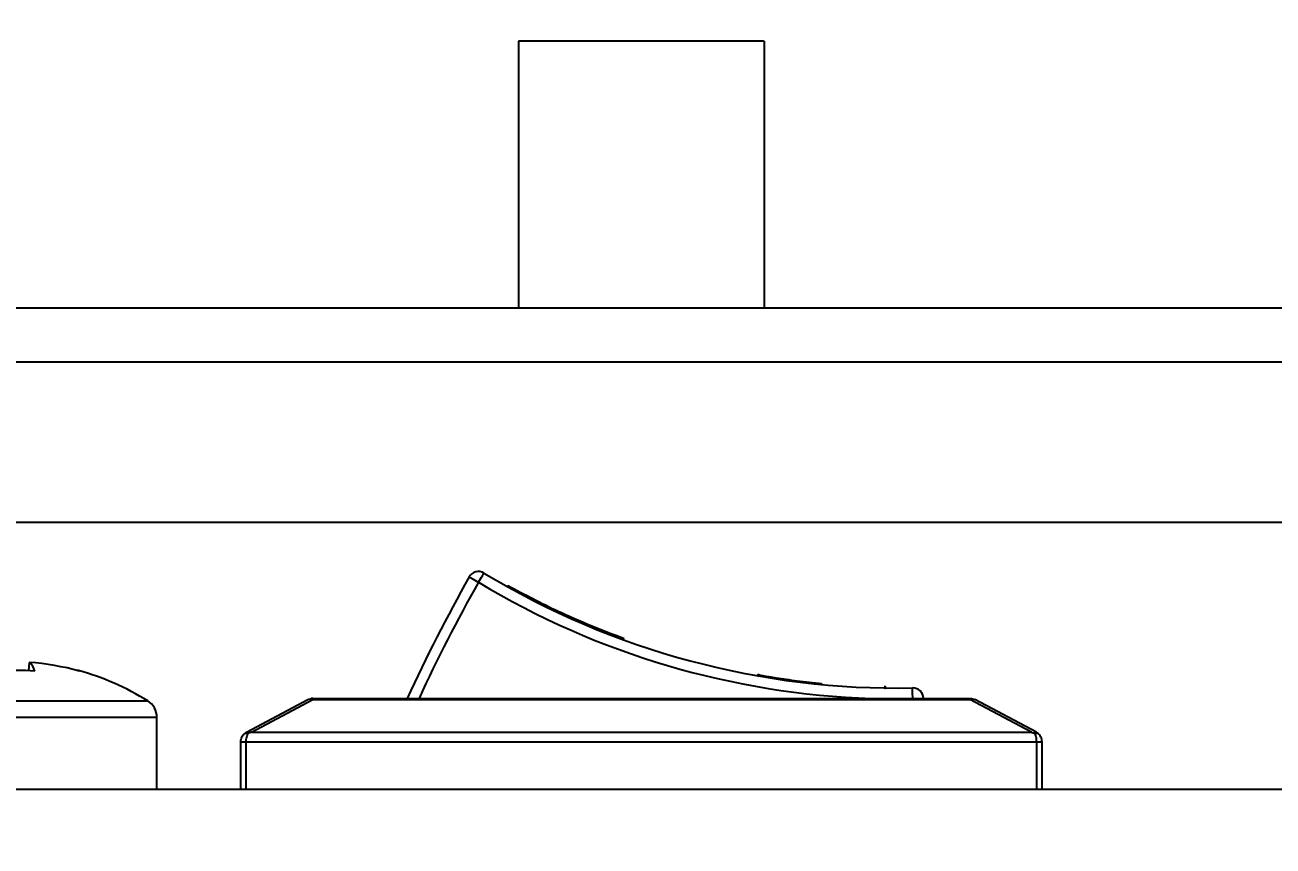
# Model space of a CAD drawing. Header units: millimetres. Extents: x 53 to 380, y 29 to 265.
# Drawn here: x 117.21 to 128.9, y 235.28 to 242.96 of the extents above; entities that cross this region are included whole.
import ezdxf

# ---------------------------------------------------------------- set-up
doc = ezdxf.new("R2010")
doc.units = ezdxf.units.MM
doc.styles.add('SLDTEXTSTYLE0', font='TXT', dxfattribs={"width": 0.75})
doc.dimstyles.new('SLDDIMSTYLE0', dxfattribs={"dimtxt": 3.5, "dimasz": 3.302, "dimexe": 0, "dimexo": 0.0625, "dimgap": 0.875, "dimtad": 1, "dimlfac": 2, "dimrnd": 1e-09, "dimzin": 4, "dimdsep": 46, "dimtxsty": 'SLDTEXTSTYLE0', "dimsah": 1, "dimcen": 0.09, "dimadec": 0, "dimazin": 1, "dimtfac": 1, "dimtofl": 0, "dimtmove": 0, "dimatfit": 3, "dimfxl": 1, "dimfrac": 2, "dimtolj": 1, "dimtzin": 12, "dimarcsym": 0})

# ---------------------------------------------------------------- blocks, each defined once
blk = doc.blocks.new('_D_1')
at = {"color": 7, "linetype": 'Continuous', "lineweight": 0, "transparency": 16777216}
for p, q in [((60.484, 230.312), (60.484, 261.932)), ((165.484, 218.312), (165.484, 261.932)), ((165.484, 260.932), (60.484, 260.932))]:
    blk.add_line(p, q, dxfattribs=at)
at = {"color": 7, "linetype": 'Continuous', "lineweight": 18, "transparency": 16777216}
for points in [[(60.484, 260.932), (63.786, 260.424), (63.786, 261.44)], [(165.484, 260.932), (162.182, 261.44), (162.182, 260.424)]]:
    blk.add_solid(points, dxfattribs=at)
at = {"color": 7, "linetype": 'Continuous', "lineweight": 18, "transparency": 16777216, "insert": (116.619, 265.443), "char_height": 3.5, "attachment_point": 1, "style": 'SLDTEXTSTYLE0'}
blk.add_mtext('210.00', dxfattribs=at)

msp = doc.modelspace()

# ---------------------------------------------------------------- linework, layer by layer
at = {"color": 7, "linetype": 'Continuous', "lineweight": 25}
for p, q in [((124.1335, 242.8116), (121.8335, 242.8116)), ((121.8335, 242.8116), (121.8335, 240.3116)), ((124.1335, 242.8116), (124.1335, 240.3116)), ((121.8335, 240.3116), (113.3835, 240.3116)), ((132.5835, 240.3116), (113.3835, 240.3116)), ((132.5835, 240.3116), (124.1335, 240.3116)), ((111.4835, 239.8116), (134.4835, 239.8116)), ((111.4835, 238.3116), (134.4835, 238.3116)), ((117.2537, 236.9981), (117.2446, 236.9204)), ((119.2866, 236.3442), (119.8615, 236.6499)), ((119.3335, 236.3442), (119.9085, 236.6499)), ((119.8615, 236.6499), (119.8935, 236.6605)), ((119.8935, 236.6605), (119.9085, 236.6499)), ((119.9085, 236.6616), (126.0586, 236.6616)), ((119.9085, 236.6499), (126.0586, 236.6499)), ((126.0586, 236.6499), (126.0736, 236.6605)), ((126.6335, 236.3442), (126.0586, 236.6499)), ((126.0736, 236.6605), (126.1055, 236.6499)), ((126.6805, 236.3442), (126.1055, 236.6499)), ((118.4483, 235.8116), (118.4483, 236.4849)), ((119.2335, 235.8116), (119.2335, 236.2559)), ((119.2835, 235.8116), (119.2835, 236.2559)), ((119.2835, 236.2559), (126.6835, 236.2559)), ((119.3335, 236.3442), (126.6335, 236.3442)), ((126.6835, 235.8116), (126.6835, 236.2559)), ((126.7335, 235.8116), (126.7335, 236.2559)), ((116.9602, 235.8116), (188.9835, 235.8116))]:
    msp.add_line(p, q, dxfattribs=at)
at = {"color": 8, "linetype": 'Continuous', "lineweight": 25}
for p, q in [((115.7337, 236.638), (118.363, 236.638)), ((115.6483, 236.4849), (118.4483, 236.4849))]:
    msp.add_line(p, q, dxfattribs=at)
at = {"color": 7, "linetype": 'Continuous', "lineweight": 25, "flags": 128}
for points in [[(121.3708, 237.7975), (121.3724, 237.7965), (121.3774, 237.7937), (121.3854, 237.7892), (121.3963, 237.7831), (121.4095, 237.7756), (121.4245, 237.7671), (121.4409, 237.7579), (121.4578, 237.7483)], [(121.4578, 237.7483), (121.4679, 237.765), (121.4776, 237.7811), (121.4865, 237.7959), (121.4943, 237.8089), (121.5008, 237.8195), (121.5055, 237.8274), (121.5085, 237.8323), (121.5095, 237.8339)], [(121.7331, 237.7158), (121.7304, 237.7109), (121.7283, 237.7071)], [(124.67, 236.8014), (124.6694, 236.7959), (124.669, 236.7915)]]:
    msp.add_lwpolyline(points, dxfattribs=at)
at = {"color": 8, "linetype": 'Continuous', "lineweight": 25, "flags": 128}
msp.add_lwpolyline([(125.5231, 236.6616), (125.5228, 236.6785), (125.5225, 236.6973), (125.5221, 236.7145), (125.5218, 236.7297), (125.5216, 236.7421), (125.5214, 236.7514), (125.5213, 236.7571), (125.5213, 236.759)], dxfattribs=at)
at = {"color": 7, "linetype": 'Continuous', "lineweight": 25}
for centre, radius, start, end in [((134.4312, 230.4202), 15, 150.53977, 155.41177), ((121.4578, 237.7483), 0.1, 58.92527, 150.53977), ((125.3806, 244.2577), 7.5, 238.92527, 271.07473), ((117.1537, 236.8771), 0.157, 14.83364, 50.40736), ((117.0729, 234.5485), 2.4563, 74.66553, 85.77805), ((117.1318, 234.0843), 2.8383, 86.492, 93.508), ((117.7048, 236.8908), 0.0319, 56.28834, 93.50565), ((117.0483, 234.5116), 2.5, 58.2737, 74.56076), ((125.5232, 236.659), 0.1, 1.49326, 91.07473), ((118.2683, 236.4849), 0.18, 0, 58.2737)]:
    msp.add_arc(centre, radius, start, end, dxfattribs=at)
at = {"color": 8, "linetype": 'Continuous', "lineweight": 25}
for centre, radius, start, end in [((134.4312, 230.4202), 14.9, 150.53977, 155.23569), ((125.3806, 244.2577), 7.6, 238.92527, 268.15431)]:
    msp.add_arc(centre, radius, start, end, dxfattribs=at)
at = {"color": 7, "linetype": 'Continuous', "lineweight": 25}
for points, knots in [([(122.8193, 237.2086), (122.6102, 237.2899), (122.2369, 237.4351), (121.8837, 237.624), (121.7283, 237.7071)], [0, 0, 0, 0, 0.55996847, 1, 1, 1, 1]), ([(122.8227, 237.218), (122.6139, 237.2992), (122.2411, 237.4442), (121.8883, 237.6328), (121.7331, 237.7158)], [0, 0, 0, 0, 0.5599686, 1, 1, 1, 1]), ([(124.669, 236.7915), (124.591, 236.7997), (124.4349, 236.816), (124.2356, 236.845), (124.1094, 236.866), (124.0589, 236.875), (124.0816, 236.871), (124.0864, 236.8702)], [0, 0, 0, 0, 0.2343154, 0.4685935, 0.702815, 0.9369957, 1, 1, 1, 1]), ([(124.0881, 236.8801), (124.0833, 236.8809), (124.0607, 236.8848), (124.111, 236.8758), (124.2371, 236.8549), (124.4361, 236.826), (124.592, 236.8096), (124.67, 236.8014)], [0, 0, 0, 0, 0.0630443, 0.2973593, 0.5316306, 0.765839, 1, 1, 1, 1]), ([(119.9085, 236.6616), (119.9057, 236.6615), (119.9007, 236.6614), (119.8957, 236.6608), (119.8935, 236.6605)], [0, 0, 0, 0, 0.55997302, 1, 1, 1, 1]), ([(126.0586, 236.6616), (126.0614, 236.6615), (126.0664, 236.6614), (126.0714, 236.6608), (126.0736, 236.6605)], [0, 0, 0, 0, 0.5599689, 1, 1, 1, 1]), ([(119.2335, 236.2559), (119.234, 236.2634), (119.235, 236.2787), (119.2432, 236.3008), (119.2564, 236.3216), (119.269, 236.3319), (119.2754, 236.3373)], [0, 0, 0, 0, 0.2280845, 0.4691609, 0.7257649, 1, 1, 1, 1]), ([(119.2335, 236.2559), (119.2343, 236.2559), (119.2358, 236.2559), (119.2473, 236.2559), (119.2639, 236.2559), (119.277, 236.2559), (119.2835, 236.2559)], [0, 0, 0, 0, 0.2499897, 0.4999961, 0.7500009, 1, 1, 1, 1]), ([(119.3045, 236.3373), (119.3023, 236.3367), (119.2981, 236.3357), (119.2914, 236.3348), (119.2853, 236.3344), (119.28, 236.3344), (119.2759, 236.3344), (119.2737, 236.3348), (119.2734, 236.3357), (119.2747, 236.3367), (119.2754, 236.3373)], [0, 0, 0, 0, 0.1339902, 0.2544427, 0.3725243, 0.5000087, 0.6275018, 0.745595, 0.8660286, 1, 1, 1, 1]), ([(119.2866, 236.3442), (119.2844, 236.343), (119.2806, 236.3409), (119.277, 236.3384), (119.2754, 236.3373)], [0, 0, 0, 0, 0.5700721, 1, 1, 1, 1]), ([(119.2835, 236.2559), (119.2838, 236.2634), (119.2843, 236.2787), (119.2886, 236.3008), (119.2951, 236.3216), (119.3013, 236.3319), (119.3045, 236.3373)], [0, 0, 0, 0, 0.2280829, 0.4691577, 0.7257658, 1, 1, 1, 1]), ([(119.3335, 236.3442), (119.328, 236.343), (119.3183, 236.3409), (119.3086, 236.3384), (119.3045, 236.3373)], [0, 0, 0, 0, 0.5700597, 1, 1, 1, 1]), ([(126.6335, 236.3442), (126.6391, 236.343), (126.6487, 236.3409), (126.6584, 236.3384), (126.6626, 236.3373)], [0, 0, 0, 0, 0.5700517, 1, 1, 1, 1]), ([(126.6835, 236.2559), (126.6833, 236.2634), (126.6827, 236.2787), (126.6785, 236.3008), (126.672, 236.3216), (126.6658, 236.3319), (126.6626, 236.3373)], [0, 0, 0, 0, 0.228083, 0.4691575, 0.7257661, 1, 1, 1, 1]), ([(126.6916, 236.3373), (126.6923, 236.3367), (126.6936, 236.3357), (126.6934, 236.3348), (126.6911, 236.3344), (126.687, 236.3344), (126.6818, 236.3344), (126.6756, 236.3348), (126.669, 236.3357), (126.6648, 236.3367), (126.6626, 236.3373)], [0, 0, 0, 0, 0.1340091, 0.2544464, 0.3725411, 0.5000194, 0.6275225, 0.7456005, 0.866042, 1, 1, 1, 1]), ([(126.6805, 236.3442), (126.6827, 236.343), (126.6865, 236.3409), (126.6901, 236.3384), (126.6916, 236.3373)], [0, 0, 0, 0, 0.5700701, 1, 1, 1, 1]), ([(126.6835, 236.2559), (126.6901, 236.2559), (126.7032, 236.2559), (126.7197, 236.2559), (126.7313, 236.2559), (126.7328, 236.2559), (126.7335, 236.2559)], [0, 0, 0, 0, 0.2500001, 0.5000032, 0.7500116, 1, 1, 1, 1]), ([(126.7335, 236.2559), (126.733, 236.2634), (126.7321, 236.2787), (126.7238, 236.3008), (126.7106, 236.3216), (126.6981, 236.3319), (126.6916, 236.3373)], [0, 0, 0, 0, 0.2280844, 0.4691599, 0.7257657, 1, 1, 1, 1])]:
    msp.add_open_spline(points, degree=3, knots=knots, dxfattribs=at)
for points in [[(125.2561, 236.7587), (125.2622, 236.7586), (125.2745, 236.7584), (125.2622, 236.7586), (125.2561, 236.7587)], [(125.2562, 236.7687), (125.2624, 236.7686), (125.2747, 236.7684), (125.2624, 236.7686), (125.2562, 236.7687)]]:
    msp.add_open_spline(points, degree=3, dxfattribs=at)

# ---------------------------------------------------------------- dimensions: what is measured, and where the dimension line sits
at = {"color": 7, "linetype": 'Continuous', "lineweight": 18}
dim = msp.add_linear_dim(base=(60.4835, 260.9316), p1=(165.4838, 217.3116), p2=(60.4835, 229.3116), dimstyle='SLDDIMSTYLE0', dxfattribs=at)
dim.commit()
dim.dimension.update_dxf_attribs({"geometry": '_D_1', "text_midpoint": (123.7305, 260.9316), "dimtype": 160})

doc.saveas('drawing.dxf')
